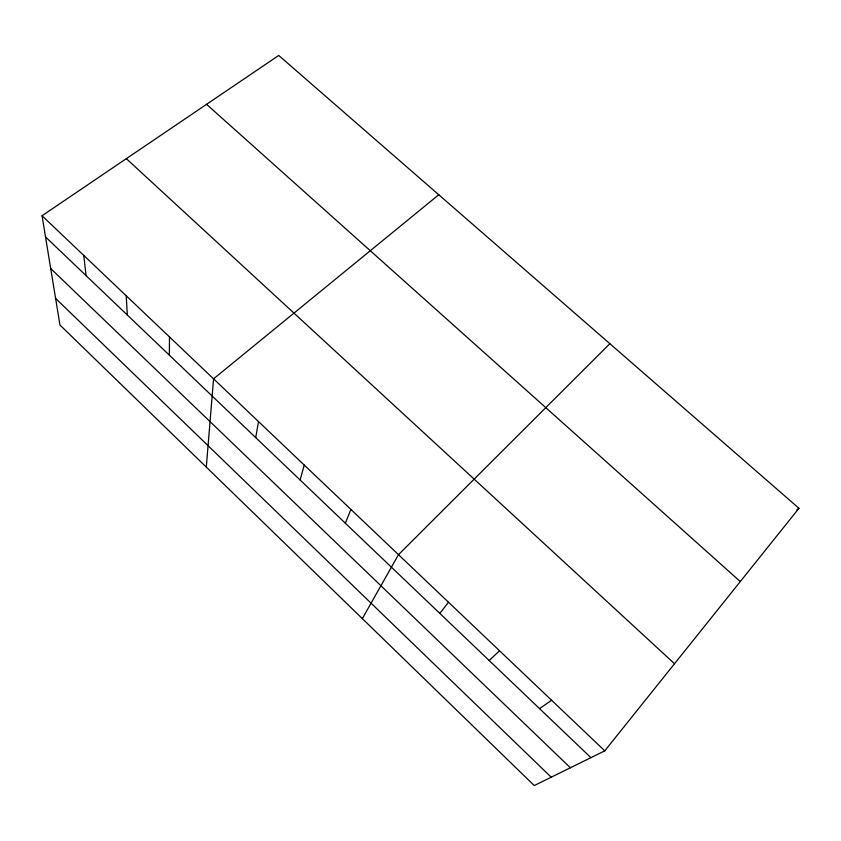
<?xml version="1.0" encoding="UTF-8"?>
<svg xmlns="http://www.w3.org/2000/svg" width="841" height="841" viewBox="0 0 841 841"><rect width="100%" height="100%" fill="white"/><g stroke="black" fill="none" stroke-linecap="round" stroke-linejoin="round"><path stroke-width="1.26" d="M169.367 355.165L169.483 336.926M206.297 467.123L213.561 378.839L438.771 194.755M255.727 437.625L258.481 421.541M300.121 480.011L304.253 465.073M345.346 523.186L350.918 509.436M362.324 618.629L398.497 554.682L609.862 343.685M439.822 613.394L448.495 602.219M604.784 750.834L798.95 508.29L278.728 55.443L42.05 215.748L59.953 325.004L534.245 785.557L604.784 750.834L42.05 215.748M489.178 660.521L499.522 650.745M796.879 509.793L798.95 508.29M539.544 708.606L551.601 700.269M206.56 104.316L740.29 581.562M126.329 158.665L674.524 663.728M45.519 236.92L590.918 757.667M50.702 268.542L570.387 767.77M55.59 298.387L551.202 777.21M83.753 255.401L86.066 275.627M126.224 295.78L127.338 315.039"/></g></svg>
